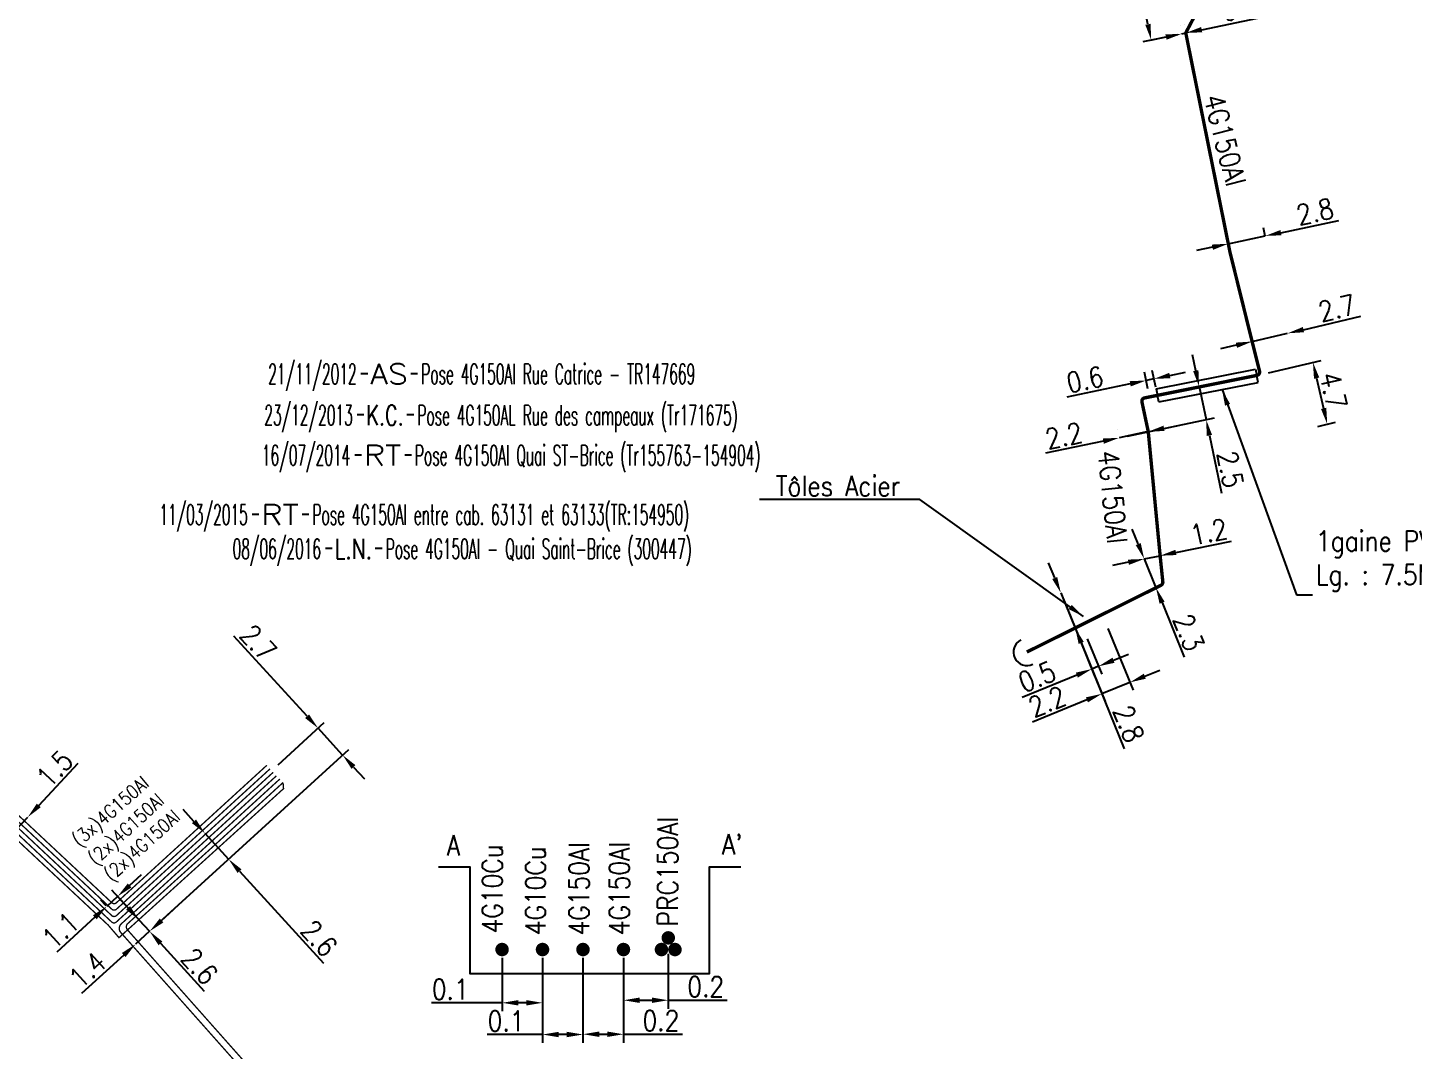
# Model space of a CAD drawing. Header units: millimetres. Extents: x 80000 to 81010, y 144000 to 145002.
# Drawn here: x 80762.9 to 80865.7, y 144698.5 to 144774.3 of the extents above; entities that cross this region are included whole.
import ezdxf
from ezdxf.enums import TextEntityAlignment as Align

# ---------------------------------------------------------------- set-up
doc = ezdxf.new("R2010")
doc.units = ezdxf.units.MM
doc.header["$PDMODE"] = 34
doc.linetypes.add('B_ST_AL', pattern=[2000, 1000, 1000])
doc.layers.get('0').update_dxf_attribs({"linetype": 'CONTINUOUS'})
doc.layers.get('Defpoints').update_dxf_attribs({"linetype": 'CONTINUOUS'})
for name, color, linetype in [('B_100', 3, 'CONTINUOUS'), ('B_110', 1, 'CONTINUOUS'), ('B_300', 7, 'CONTINUOUS'), ('B_400', 7, 'CONTINUOUS'), ('B_420', 7, 'CONTINUOUS'), ('B_910', 7, 'CONTINUOUS'), ('E_100', 3, 'CONTINUOUS'), ('M_130', 3, 'M_ST_15')]:
    doc.layers.add(name, color=color, linetype=linetype)
doc.styles.add('M_ROMANS', font='ROMANS.shx', dxfattribs={"width": 0.75})
doc.styles.get("Standard").update_dxf_attribs({"font": 'romans.shx', "width": 0.85})
doc.linetypes.add('M_ST_15', pattern='A,5,-0.3,["XX",Standard,S=1,R=0,X=0,Y=-0.5],-2.5', length=7.8)
doc.dimstyles.get("Standard").update_dxf_attribs({"dimtxt": 1.5, "dimasz": 1.2, "dimexe": 0.625, "dimexo": 0.625, "dimgap": 0.25, "dimtad": 1, "dimdec": 1, "dimzin": 0, "dimdsep": 46, "dimtxsty": 'Standard', "dimcen": -0.5, "dimadec": 0, "dimazin": 0, "dimtfac": 1, "dimtdec": 1, "dimtmove": 0, "dimatfit": 3, "dimfxl": 0, "dimtolj": 1, "dimtzin": 0, "dimarcsym": 0})

# ---------------------------------------------------------------- blocks, each defined once
blk = doc.blocks.new('*D146')
at = {"layer": 'B_110', "color": 0, "linetype": 'Continuous', "lineweight": -2, "transparency": 16777216}
for p, q in [((80848.95, 144783.13), (80843.8, 144782.06)), ((80846, 144774.55), (80844.66, 144781.01)), ((80848.19, 144773.78), (80845.63, 144773.25))]:
    blk.add_line(p, q, dxfattribs=at)
at = {"layer": 'B_110', "color": 0, "linetype": 'Continuous', "transparency": 16777216}
for points in [[(80844.85, 144781.06), (80844.46, 144780.97), (80844.41, 144782.19)], [(80846.19, 144774.59), (80845.8, 144774.51), (80846.24, 144773.38)]]:
    blk.add_solid(points, dxfattribs=at)
at = {"layer": 'Defpoints', "color": 0, "linetype": 'Continuous', "transparency": 16777216}
for p in [(80849.56, 144783.26), (80844.41, 144782.19), (80848.8, 144773.91)]:
    blk.add_point(p, dxfattribs=at)
at = {"layer": 'B_110', "color": 0, "linetype": 'Continuous', "transparency": 16777216, "insert": (80846.31, 144777.99), "char_height": 1.5, "attachment_point": 5, "rotation": 281.721}
blk.add_mtext('\\A1;9.0', dxfattribs=at)
blk = doc.blocks.new('*D147')
at = {"layer": 'B_110', "color": 0, "linetype": 'Continuous', "lineweight": -2, "transparency": 16777216}
for p, q in [((80849.98, 144774.15), (80854.58, 144775.11)), ((80848.38, 144774.46), (80848.38, 144774.46)), ((80848.51, 144773.85), (80848.8, 144773.91)), ((80848.68, 144774.52), (80848.68, 144774.52)), ((80847.33, 144773.6), (80846.16, 144773.36))]:
    blk.add_line(p, q, dxfattribs=at)
at = {"layer": 'B_110', "color": 0, "linetype": 'Continuous', "transparency": 16777216}
for points in [[(80847.29, 144773.8), (80847.38, 144773.41), (80848.51, 144773.85)], [(80849.94, 144774.35), (80850.02, 144773.96), (80848.8, 144773.91)]]:
    blk.add_solid(points, dxfattribs=at)
at = {"layer": 'Defpoints', "color": 0, "linetype": 'Continuous', "transparency": 16777216}
for p in [(80848.51, 144773.85), (80848.8, 144773.91), (80848.8, 144773.91)]:
    blk.add_point(p, dxfattribs=at)
at = {"layer": 'B_110', "color": 0, "linetype": 'Continuous', "transparency": 16777216, "insert": (80852.82, 144775.76), "char_height": 1.5, "attachment_point": 5, "rotation": 11.721}
blk.add_mtext('\\A1;0.3', dxfattribs=at)
blk = doc.blocks.new('*D148')
at = {"layer": 'B_110', "color": 0, "linetype": 'Continuous', "lineweight": -2, "transparency": 16777216}
for p, q in [((80854.69, 144758.84), (80854.56, 144759.47)), ((80855.86, 144759.1), (80860.14, 144760.01)), ((80851.95, 144758.26), (80851.82, 144758.89)), ((80851.95, 144758.28), (80854.69, 144758.86)), ((80850.78, 144758.03), (80849.6, 144757.78))]:
    blk.add_line(p, q, dxfattribs=at)
at = {"layer": 'B_110', "color": 0, "linetype": 'Continuous', "transparency": 16777216}
for points in [[(80855.82, 144759.3), (80855.9, 144758.91), (80854.69, 144758.86)], [(80850.73, 144758.22), (80850.82, 144757.83), (80851.95, 144758.28)]]:
    blk.add_solid(points, dxfattribs=at)
at = {"layer": 'Defpoints', "color": 0, "linetype": 'Continuous', "transparency": 16777216}
for p in [(80854.69, 144758.86), (80852.08, 144757.65), (80854.82, 144758.23)]:
    blk.add_point(p, dxfattribs=at)
at = {"layer": 'B_110', "color": 0, "linetype": 'Continuous', "transparency": 16777216, "insert": (80858.38, 144760.66), "char_height": 1.5, "attachment_point": 5, "rotation": 11.9413}
blk.add_mtext('\\A1;2.8', dxfattribs=at)
blk = doc.blocks.new('*D149')
at = {"layer": 'B_110', "color": 0, "linetype": 'Continuous', "lineweight": -2, "transparency": 16777216}
for p, q in [((80857.52, 144751.91), (80861.78, 144752.9)), ((80853.72, 144751.03), (80856.35, 144751.64)), ((80852.55, 144750.76), (80851.38, 144750.49))]:
    blk.add_line(p, q, dxfattribs=at)
at = {"layer": 'B_110', "color": 0, "linetype": 'Continuous', "transparency": 16777216}
for points in [[(80857.48, 144752.11), (80857.57, 144751.72), (80856.35, 144751.64)], [(80852.51, 144750.95), (80852.6, 144750.56), (80853.72, 144751.03)]]:
    blk.add_solid(points, dxfattribs=at)
at = {"layer": 'Defpoints', "color": 0, "linetype": 'Continuous', "transparency": 16777216}
for p in [(80856.35, 144751.64), (80856.35, 144751.64), (80853.72, 144751.03)]:
    blk.add_point(p, dxfattribs=at)
at = {"layer": 'B_110', "color": 0, "linetype": 'Continuous', "transparency": 16777216, "insert": (80860.01, 144753.51), "char_height": 1.5, "attachment_point": 5, "rotation": 13.0738}
blk.add_mtext('\\A1;2.7', dxfattribs=at)
blk = doc.blocks.new('*D150')
at = {"layer": 'B_110', "color": 0, "linetype": 'Continuous', "lineweight": -2, "transparency": 16777216}
for p, q in [((80854.94, 144748.72), (80858.84, 144749.62)), ((80858.5, 144748.31), (80859.02, 144746.07)), ((80858.6, 144744.74), (80859.9, 144745.04))]:
    blk.add_line(p, q, dxfattribs=at)
at = {"layer": 'B_110', "color": 0, "linetype": 'Continuous', "transparency": 16777216}
for points in [[(80858.7, 144748.36), (80858.31, 144748.27), (80858.23, 144749.48)], [(80859.22, 144746.12), (80858.83, 144746.03), (80859.29, 144744.9)]]:
    blk.add_solid(points, dxfattribs=at)
at = {"layer": 'Defpoints', "color": 0, "linetype": 'Continuous', "transparency": 16777216}
for p in [(80854.33, 144748.58), (80857.99, 144744.6), (80859.29, 144744.9)]:
    blk.add_point(p, dxfattribs=at)
at = {"layer": 'B_110', "color": 0, "linetype": 'Continuous', "transparency": 16777216, "insert": (80859.74, 144747.39), "char_height": 1.5, "attachment_point": 5, "rotation": 283.0738}
blk.add_mtext('\\A1;4.7', dxfattribs=at)
blk = doc.blocks.new('*D151')
at = {"layer": 'B_110', "color": 0, "linetype": 'Continuous', "lineweight": -2, "transparency": 16777216}
for p, q in [((80843.74, 144744.5), (80843.74, 144744.5)), ((80846.02, 144744.35), (80843.86, 144743.89)), ((80845.89, 144744.96), (80845.89, 144744.96)), ((80847.19, 144744.59), (80848.37, 144744.84)), ((80842.69, 144743.65), (80838.41, 144742.75))]:
    blk.add_line(p, q, dxfattribs=at)
at = {"layer": 'B_110', "color": 0, "linetype": 'Continuous', "transparency": 16777216}
for points in [[(80847.15, 144744.79), (80847.23, 144744.4), (80846.02, 144744.35)], [(80842.65, 144743.84), (80842.73, 144743.45), (80843.86, 144743.89)]]:
    blk.add_solid(points, dxfattribs=at)
at = {"layer": 'Defpoints', "color": 0, "linetype": 'Continuous', "transparency": 16777216}
for p in [(80846.02, 144744.35), (80843.86, 144743.89), (80843.86, 144743.89)]:
    blk.add_point(p, dxfattribs=at)
at = {"layer": 'B_110', "color": 0, "linetype": 'Continuous', "transparency": 16777216, "insert": (80839.76, 144744.05), "char_height": 1.5, "attachment_point": 5, "rotation": 11.8679}
blk.add_mtext('\\A1;2.2', dxfattribs=at)
blk = doc.blocks.new('*D152')
at = {"layer": 'B_110', "color": 0, "linetype": 'Continuous', "lineweight": -2, "transparency": 16777216}
for p, q in [((80849.54, 144748.87), (80849.3, 144750.04)), ((80847.31, 144747.17), (80850.4, 144747.82)), ((80849.79, 144747.69), (80850.31, 144745.25)), ((80844.48, 144744.02), (80850.92, 144745.37)), ((80850.55, 144744.07), (80851.45, 144739.79))]:
    blk.add_line(p, q, dxfattribs=at)
at = {"layer": 'B_110', "color": 0, "linetype": 'Continuous', "transparency": 16777216}
for points in [[(80849.74, 144748.91), (80849.35, 144748.83), (80849.79, 144747.69)], [(80850.75, 144744.11), (80850.36, 144744.03), (80850.31, 144745.25)]]:
    blk.add_solid(points, dxfattribs=at)
at = {"layer": 'Defpoints', "color": 0, "linetype": 'Continuous', "transparency": 16777216}
for p in [(80846.7, 144747.04), (80850.31, 144745.25), (80843.86, 144743.89)]:
    blk.add_point(p, dxfattribs=at)
at = {"layer": 'B_110', "color": 0, "linetype": 'Continuous', "transparency": 16777216, "insert": (80852.1, 144741.55), "char_height": 1.5, "attachment_point": 5, "rotation": 281.8679}
blk.add_mtext('\\A1;2.5', dxfattribs=at)
blk = doc.blocks.new('*D153')
at = {"layer": 'B_400', "color": 0, "linetype": 'Continuous', "lineweight": -2, "transparency": 16777216}
for p, q in [((80845.98, 144747.53), (80845.73, 144748.75)), ((80846.44, 144748.26), (80845.86, 144748.14)), ((80846.57, 144747.65), (80846.31, 144748.88)), ((80847.62, 144748.51), (80848.79, 144748.76)), ((80844.68, 144747.89), (80839.99, 144746.91))]:
    blk.add_line(p, q, dxfattribs=at)
at = {"layer": 'B_400', "color": 0, "linetype": 'Continuous', "transparency": 16777216}
for points in [[(80844.64, 144748.09), (80844.72, 144747.7), (80845.86, 144748.14)], [(80847.58, 144748.71), (80847.66, 144748.31), (80846.44, 144748.26)]]:
    blk.add_solid(points, dxfattribs=at)
at = {"layer": 'Defpoints', "color": 0, "linetype": 'Continuous', "transparency": 16777216}
for p in [(80845.86, 144748.14), (80846.11, 144746.92), (80846.7, 144747.04)]:
    blk.add_point(p, dxfattribs=at)
at = {"layer": 'B_400', "color": 0, "linetype": 'Continuous', "transparency": 16777216, "insert": (80841.33, 144748.21), "char_height": 1.5, "attachment_point": 5, "rotation": 11.8679}
blk.add_mtext('\\A1;0.6', dxfattribs=at)
blk = doc.blocks.new('*D154')
at = {"layer": 'B_110', "color": 0, "linetype": 'Continuous', "lineweight": -2, "transparency": 16777216}
for p, q in [((80848.07, 144735.39), (80852.18, 144736.24)), ((80845.72, 144734.91), (80846.9, 144735.15)), ((80844.55, 144734.66), (80843.37, 144734.42))]:
    blk.add_line(p, q, dxfattribs=at)
at = {"layer": 'B_110', "color": 0, "linetype": 'Continuous', "transparency": 16777216}
for points in [[(80844.51, 144734.86), (80844.59, 144734.47), (80845.72, 144734.91)], [(80848.03, 144735.59), (80848.11, 144735.2), (80846.9, 144735.15)]]:
    blk.add_solid(points, dxfattribs=at)
at = {"layer": 'Defpoints', "color": 0, "linetype": 'Continuous', "transparency": 16777216}
for p in [(80845.72, 144734.91), (80845.72, 144734.91), (80846.9, 144735.15)]:
    blk.add_point(p, dxfattribs=at)
at = {"layer": 'B_110', "color": 0, "linetype": 'Continuous', "transparency": 16777216, "insert": (80850.51, 144736.92), "char_height": 1.5, "attachment_point": 5, "rotation": 11.694}
blk.add_mtext('\\A1;1.2', dxfattribs=at)
blk = doc.blocks.new('*D155')
at = {"layer": 'B_110', "color": 0, "linetype": 'Continuous', "lineweight": -2, "transparency": 16777216}
for p, q in [((80845.27, 144736.02), (80844.82, 144737.13)), ((80845.72, 144734.91), (80846.59, 144732.78)), ((80847.04, 144731.67), (80848.69, 144727.62))]:
    blk.add_line(p, q, dxfattribs=at)
at = {"layer": 'B_110', "color": 0, "linetype": 'Continuous', "transparency": 16777216}
for points in [[(80845.46, 144736.09), (80845.09, 144735.94), (80845.72, 144734.91)], [(80847.23, 144731.74), (80846.86, 144731.59), (80846.59, 144732.78)]]:
    blk.add_solid(points, dxfattribs=at)
at = {"layer": 'Defpoints', "color": 0, "linetype": 'Continuous', "transparency": 16777216}
for p in [(80845.72, 144734.91), (80845.72, 144734.91), (80846.59, 144732.78)]:
    blk.add_point(p, dxfattribs=at)
at = {"layer": 'B_110', "color": 0, "linetype": 'Continuous', "transparency": 16777216, "insert": (80849.02, 144729.46), "char_height": 1.5, "attachment_point": 5, "rotation": 292.1697}
blk.add_mtext('\\A1;2.3', dxfattribs=at)
blk = doc.blocks.new('*D156')
at = {"layer": 'B_110', "color": 0, "linetype": 'Continuous', "lineweight": -2, "transparency": 16777216}
for p, q in [((80839.09, 144733.5), (80838.63, 144734.61)), ((80839.54, 144732.39), (80840.6, 144729.79)), ((80841.05, 144728.68), (80844.24, 144720.84))]:
    blk.add_line(p, q, dxfattribs=at)
at = {"layer": 'B_110', "color": 0, "linetype": 'Continuous', "transparency": 16777216}
for points in [[(80839.27, 144733.57), (80838.9, 144733.42), (80839.54, 144732.39)], [(80841.24, 144728.76), (80840.86, 144728.61), (80840.6, 144729.79)]]:
    blk.add_solid(points, dxfattribs=at)
at = {"layer": 'Defpoints', "color": 0, "linetype": 'Continuous', "transparency": 16777216}
for p in [(80839.54, 144732.39), (80839.54, 144732.39), (80840.6, 144729.79)]:
    blk.add_point(p, dxfattribs=at)
at = {"layer": 'B_110', "color": 0, "linetype": 'Continuous', "transparency": 16777216, "insert": (80844.57, 144722.69), "char_height": 1.5, "attachment_point": 5, "rotation": 292.1697}
blk.add_mtext('\\A1;2.8', dxfattribs=at)
blk = doc.blocks.new('*D157')
at = {"layer": 'B_420', "color": 0, "linetype": 'Continuous', "lineweight": -2, "transparency": 16777216}
for p, q in [((80839.78, 144731.81), (80842.07, 144726.17)), ((80841.5, 144728.99), (80842.57, 144726.37)), ((80843.44, 144727.4), (80844.56, 144727.85)), ((80842.33, 144726.95), (80841.84, 144726.75)), ((80840.73, 144726.29), (80836.68, 144724.64))]:
    blk.add_line(p, q, dxfattribs=at).dxf.unprotected_set("ltscale", 0)
at = {"layer": 'B_420', "color": 0, "linetype": 'Continuous', "transparency": 16777216}
for points in [[(80840.65, 144726.48), (80840.8, 144726.11), (80841.84, 144726.75)], [(80843.37, 144727.59), (80843.52, 144727.21), (80842.33, 144726.95)]]:
    blk.add_solid(points, dxfattribs=at).dxf.unprotected_set("ltscale", 0)
at = {"layer": 'Defpoints', "color": 0, "linetype": 'Continuous', "transparency": 16777216}
for p in [(80839.54, 144732.39), (80841.27, 144729.57), (80841.84, 144726.75)]:
    blk.add_point(p, dxfattribs=at).dxf.unprotected_set("ltscale", 0)
at = {"layer": 'B_420', "color": 0, "linetype": 'Continuous', "transparency": 16777216, "insert": (80837.77, 144726.17), "char_height": 1.5, "attachment_point": 5, "rotation": 22.1697}
blk.add_mtext('\\A1;0.5', dxfattribs=at).dxf.unprotected_set("ltscale", 0)
blk = doc.blocks.new('*D158')
at = {"layer": 'B_420', "color": 0, "linetype": 'Continuous', "lineweight": -2, "transparency": 16777216}
for p, q in [((80839.78, 144731.81), (80842.82, 144724.34)), ((80843.03, 144729.75), (80844.89, 144725.18)), ((80845.77, 144726.21), (80846.88, 144726.66)), ((80844.66, 144725.76), (80842.58, 144724.91)), ((80841.47, 144724.46), (80837.43, 144722.81))]:
    blk.add_line(p, q, dxfattribs=at).dxf.unprotected_set("ltscale", 0)
at = {"layer": 'B_420', "color": 0, "linetype": 'Continuous', "transparency": 16777216}
for points in [[(80845.69, 144726.4), (80845.84, 144726.03), (80844.66, 144725.76)], [(80841.4, 144724.65), (80841.55, 144724.28), (80842.58, 144724.91)]]:
    blk.add_solid(points, dxfattribs=at).dxf.unprotected_set("ltscale", 0)
at = {"layer": 'Defpoints', "color": 0, "linetype": 'Continuous', "transparency": 16777216}
for p in [(80839.54, 144732.39), (80842.79, 144730.33), (80842.58, 144724.91)]:
    blk.add_point(p, dxfattribs=at).dxf.unprotected_set("ltscale", 0)
at = {"layer": 'B_420', "color": 0, "linetype": 'Continuous', "transparency": 16777216, "insert": (80838.52, 144724.34), "char_height": 1.5, "attachment_point": 5, "rotation": 22.1697}
blk.add_mtext('\\A1;2.2', dxfattribs=at).dxf.unprotected_set("ltscale", 0)
blk = doc.blocks.new('B_300_05')
at = {"color": 0, "linetype": 'Continuous'}
blk.add_arc((0, 0), 1, 270, 90, dxfattribs=at)
at = {"color": 0, "linetype": 'Continuous', "style": 'M_ROMANS', "width": 0.75, "flags": 3}
for tag, p in [('DEF_LEG', (0, -5)), ('DEF_COUP', (0, -7.5)), ('DEF_TYPE', (0, -10))]:
    blk.add_attdef(tag, text='', height=1.2, dxfattribs=at).set_placement(p, align=Align.MIDDLE)
blk = doc.blocks.new('GIS_MODF')
at = {"color": 0, "linetype": 'Continuous', "flags": 128}
for points in [[(-2.18, -0.01), (-1.68, -0.01)], [(1.52, -0.01), (2.02, -0.01)]]:
    blk.add_lwpolyline(points, dxfattribs=at)
at = {"color": 0, "linetype": 'Continuous', "width": 0.5}
blk.add_attdef('DATE', text='', height=1.5, dxfattribs=at).set_placement((-2.5, -0.8), align=Align.RIGHT)
at = {"color": 0, "linetype": 'Continuous', "width": 1.771291}
blk.add_attdef('USER', text='', height=1.5, dxfattribs=at).set_placement((-1.51, -0.8), (1.28, -0.8), align=Align.FIT)
at = {"color": 0, "linetype": 'Continuous', "width": 0.5}
blk.add_attdef('DESC', (2.29, -0.8), '', height=1.5, dxfattribs=at)
blk = doc.blocks.new('*D1647')
at = {"layer": 'B_110', "color": 0, "linetype": 'Continuous', "lineweight": -2, "transparency": 16777216}
for p, q in [((80775.27, 144715.45), (80774.46, 144716.34)), ((80776.08, 144714.57), (80777.84, 144712.65)), ((80778.64, 144711.76), (80784.88, 144704.94))]:
    blk.add_line(p, q, dxfattribs=at)
at = {"layer": 'B_110', "color": 0, "linetype": 'Continuous', "transparency": 16777216}
for points in [[(80775.42, 144715.59), (80775.12, 144715.32), (80776.08, 144714.57)], [(80778.79, 144711.9), (80778.5, 144711.63), (80777.84, 144712.65)]]:
    blk.add_solid(points, dxfattribs=at)
at = {"layer": 'Defpoints', "color": 0, "linetype": 'Continuous', "transparency": 16777216}
for p in [(80776.08, 144714.57), (80777.84, 144712.65), (80777.84, 144712.65)]:
    blk.add_point(p, dxfattribs=at)
at = {"layer": 'B_110', "color": 0, "linetype": 'Continuous', "transparency": 16777216, "insert": (80784.55, 144706.78), "char_height": 1.5, "attachment_point": 5, "rotation": 312.4126}
blk.add_mtext('\\A1;2.6', dxfattribs=at)
blk = doc.blocks.new('*D1648')
at = {"layer": 'B_110', "color": 0, "linetype": 'Continuous', "lineweight": -2, "transparency": 16777216}
for p, q in [((80772.86, 144708.1), (80773.75, 144708.91)), ((80771.98, 144707.3), (80770.94, 144706.35)), ((80770.06, 144705.54), (80766.92, 144702.68))]:
    blk.add_line(p, q, dxfattribs=at)
at = {"layer": 'B_110', "color": 0, "linetype": 'Continuous', "transparency": 16777216}
for points in [[(80772.73, 144708.25), (80773, 144707.96), (80771.98, 144707.3)], [(80769.92, 144705.69), (80770.19, 144705.39), (80770.94, 144706.35)]]:
    blk.add_solid(points, dxfattribs=at)
at = {"layer": 'Defpoints', "color": 0, "linetype": 'Continuous', "transparency": 16777216}
for p in [(80771.98, 144707.3), (80771.98, 144707.3), (80770.94, 144706.35)]:
    blk.add_point(p, dxfattribs=at)
at = {"layer": 'B_110', "color": 0, "linetype": 'Continuous', "transparency": 16777216, "insert": (80767.37, 144704.44), "char_height": 1.5, "attachment_point": 5, "rotation": 42.4126}
blk.add_mtext('\\A1;1.4', dxfattribs=at)
blk = doc.blocks.new('*D1658')
at = {"layer": 'B_110', "color": 0, "linetype": 'Continuous', "lineweight": -2, "transparency": 16777216}
for p, q in [((80798.11, 144705.33), (80798.11, 144701.38)), ((80801.11, 144705.33), (80801.11, 144701.38)), ((80798.11, 144702), (80792.87, 144702)), ((80799.91, 144702), (80799.31, 144702))]:
    blk.add_line(p, q, dxfattribs=at)
at = {"layer": 'B_110', "color": 0, "linetype": 'Continuous', "transparency": 16777216}
for points in [[(80799.31, 144702.2), (80799.31, 144701.8), (80798.11, 144702)], [(80799.91, 144702.2), (80799.91, 144701.8), (80801.11, 144702)]]:
    blk.add_solid(points, dxfattribs=at)
at = {"layer": 'Defpoints', "color": 0, "linetype": 'Continuous', "transparency": 16777216}
for p in [(80798.11, 144705.95), (80801.11, 144705.95), (80798.11, 144702)]:
    blk.add_point(p, dxfattribs=at)
at = {"layer": 'B_110', "color": 0, "linetype": 'Continuous', "transparency": 16777216, "insert": (80794.27, 144703), "char_height": 1.5, "attachment_point": 5}
blk.add_mtext('\\A1;0.1', dxfattribs=at)
blk = doc.blocks.new('*D1659')
at = {"layer": 'B_110', "color": 0, "linetype": 'Continuous', "lineweight": -2, "transparency": 16777216}
for p, q in [((80801.11, 144705.33), (80801.11, 144699.03)), ((80804.11, 144705.33), (80804.11, 144699.03)), ((80801.11, 144699.65), (80797.01, 144699.65)), ((80802.91, 144699.65), (80802.31, 144699.65))]:
    blk.add_line(p, q, dxfattribs=at)
at = {"layer": 'B_110', "color": 0, "linetype": 'Continuous', "transparency": 16777216}
for points in [[(80802.31, 144699.85), (80802.31, 144699.45), (80801.11, 144699.65)], [(80802.91, 144699.85), (80802.91, 144699.45), (80804.11, 144699.65)]]:
    blk.add_solid(points, dxfattribs=at)
at = {"layer": 'Defpoints', "color": 0, "linetype": 'Continuous', "transparency": 16777216}
for p in [(80801.11, 144705.95), (80804.11, 144705.95), (80801.11, 144699.65)]:
    blk.add_point(p, dxfattribs=at)
at = {"layer": 'B_110', "color": 0, "linetype": 'Continuous', "transparency": 16777216, "insert": (80798.41, 144700.65), "char_height": 1.5, "attachment_point": 5}
blk.add_mtext('\\A1;0.1', dxfattribs=at)
blk = doc.blocks.new('*D1660')
at = {"layer": 'B_110', "color": 0, "linetype": 'Continuous', "lineweight": -2, "transparency": 16777216}
for p, q in [((80804.11, 144705.33), (80804.11, 144699.04)), ((80807.11, 144705.33), (80807.11, 144699.04)), ((80805.31, 144699.67), (80805.91, 144699.67)), ((80807.11, 144699.67), (80811.48, 144699.67))]:
    blk.add_line(p, q, dxfattribs=at)
at = {"layer": 'B_110', "color": 0, "linetype": 'Continuous', "transparency": 16777216}
for points in [[(80805.31, 144699.87), (80805.31, 144699.47), (80804.11, 144699.67)], [(80805.91, 144699.87), (80805.91, 144699.47), (80807.11, 144699.67)]]:
    blk.add_solid(points, dxfattribs=at)
at = {"layer": 'Defpoints', "color": 0, "linetype": 'Continuous', "transparency": 16777216}
for p in [(80804.11, 144705.95), (80807.11, 144705.95), (80804.11, 144699.67)]:
    blk.add_point(p, dxfattribs=at)
at = {"layer": 'B_110', "color": 0, "linetype": 'Continuous', "transparency": 16777216, "insert": (80809.89, 144700.67), "char_height": 1.5, "attachment_point": 5}
blk.add_mtext('\\A1;0.2', dxfattribs=at)
blk = doc.blocks.new('*D1661')
at = {"layer": 'B_110', "color": 0, "linetype": 'Continuous', "lineweight": -2, "transparency": 16777216}
for p, q in [((80807.11, 144705.33), (80807.11, 144701.56)), ((80810.43, 144705.63), (80810.43, 144701.56)), ((80808.31, 144702.19), (80809.23, 144702.19)), ((80810.43, 144702.19), (80814.8, 144702.19))]:
    blk.add_line(p, q, dxfattribs=at)
at = {"layer": 'B_110', "color": 0, "linetype": 'Continuous', "transparency": 16777216}
for points in [[(80808.31, 144702.39), (80808.31, 144701.99), (80807.11, 144702.19)], [(80809.23, 144702.39), (80809.23, 144701.99), (80810.43, 144702.19)]]:
    blk.add_solid(points, dxfattribs=at)
at = {"layer": 'Defpoints', "color": 0, "linetype": 'Continuous', "transparency": 16777216}
for p in [(80810.43, 144706.25), (80807.11, 144705.95), (80807.11, 144702.19)]:
    blk.add_point(p, dxfattribs=at)
at = {"layer": 'B_110', "color": 0, "linetype": 'Continuous', "transparency": 16777216, "insert": (80813.21, 144703.19), "char_height": 1.5, "attachment_point": 5}
blk.add_mtext('\\A1;0.2', dxfattribs=at)
blk = doc.blocks.new('*D1664')
at = {"layer": 'B_110', "color": 0, "linetype": 'Continuous', "lineweight": -2, "transparency": 16777216}
for p, q in [((80783.66, 144723.25), (80778.23, 144729.19)), ((80781.5, 144719.65), (80784.93, 144722.78)), ((80786.29, 144720.37), (80784.47, 144722.36)), ((80772.44, 144707.72), (80786.75, 144720.79)), ((80787.1, 144719.48), (80787.91, 144718.6))]:
    blk.add_line(p, q, dxfattribs=at)
at = {"layer": 'B_110', "color": 0, "linetype": 'Continuous', "transparency": 16777216}
for points in [[(80783.8, 144723.38), (80783.51, 144723.11), (80784.47, 144722.36)], [(80787.24, 144719.62), (80786.95, 144719.35), (80786.29, 144720.37)]]:
    blk.add_solid(points, dxfattribs=at)
at = {"layer": 'Defpoints', "color": 0, "linetype": 'Continuous', "transparency": 16777216}
for p in [(80786.29, 144720.37), (80781.04, 144719.23), (80771.98, 144707.3)]:
    blk.add_point(p, dxfattribs=at)
at = {"layer": 'B_110', "color": 0, "linetype": 'Continuous', "transparency": 16777216, "insert": (80780.04, 144728.69), "char_height": 1.5, "attachment_point": 5, "rotation": 312.4126}
blk.add_mtext('\\A1;2.7', dxfattribs=at)
blk = doc.blocks.new('*D1665')
at = {"layer": 'B_110', "color": 0, "linetype": 'Continuous', "lineweight": -2, "transparency": 16777216}
for p, q in [((80770.49, 144710.7), (80771.38, 144711.51)), ((80771.56, 144707.76), (80769.19, 144710.35)), ((80768.77, 144709.18), (80768.37, 144709.61)), ((80769.61, 144709.89), (80768.8, 144709.15)), ((80767.91, 144708.34), (80765.09, 144705.76))]:
    blk.add_line(p, q, dxfattribs=at)
at = {"layer": 'B_110', "color": 0, "linetype": 'Continuous', "transparency": 16777216}
for points in [[(80770.36, 144710.85), (80770.63, 144710.55), (80769.61, 144709.89)], [(80767.78, 144708.49), (80768.05, 144708.19), (80768.8, 144709.15)]]:
    blk.add_solid(points, dxfattribs=at)
at = {"layer": 'Defpoints', "color": 0, "linetype": 'Continuous', "transparency": 16777216}
for p in [(80769.61, 144709.89), (80769.19, 144708.72), (80771.98, 144707.3)]:
    blk.add_point(p, dxfattribs=at)
at = {"layer": 'B_110', "color": 0, "linetype": 'Continuous', "transparency": 16777216, "insert": (80765.38, 144707.38), "char_height": 1.5, "attachment_point": 5, "rotation": 42.4126}
blk.add_mtext('\\A1;1.1', dxfattribs=at)
blk = doc.blocks.new('*D1821')
at = {"layer": 'B_110', "color": 0, "linetype": 'Continuous', "lineweight": -2, "transparency": 16777216}
for p, q in [((80763.76, 144716.64), (80766.69, 144719.76)), ((80761.73, 144714.47), (80762.94, 144715.76)), ((80760.91, 144713.59), (80760.09, 144712.72))]:
    blk.add_line(p, q, dxfattribs=at)
at = {"layer": 'B_110', "color": 0, "linetype": 'Continuous', "transparency": 16777216}
for points in [[(80763.62, 144716.77), (80763.91, 144716.5), (80762.94, 144715.76)], [(80760.77, 144713.73), (80761.06, 144713.46), (80761.73, 144714.47)]]:
    blk.add_solid(points, dxfattribs=at)
at = {"layer": 'Defpoints', "color": 0, "linetype": 'Continuous', "transparency": 16777216}
for p in [(80762.94, 144715.76), (80762.94, 144715.76), (80761.73, 144714.47)]:
    blk.add_point(p, dxfattribs=at)
at = {"layer": 'B_110', "color": 0, "linetype": 'Continuous', "transparency": 16777216, "insert": (80764.94, 144719.35), "char_height": 1.5, "attachment_point": 5, "rotation": 46.8652}
blk.add_mtext('\\A1;1.5', dxfattribs=at)
blk = doc.blocks.new('*D1822')
at = {"layer": 'B_110', "color": 0, "linetype": 'Continuous', "lineweight": -2, "transparency": 16777216}
for p, q in [((80770.38, 144709.04), (80769.57, 144709.93)), ((80771.19, 144708.15), (80771.98, 144707.3)), ((80772.79, 144706.41), (80776.02, 144702.87))]:
    blk.add_line(p, q, dxfattribs=at)
at = {"layer": 'B_110', "color": 0, "linetype": 'Continuous', "transparency": 16777216}
for points in [[(80770.53, 144709.17), (80770.24, 144708.9), (80771.19, 144708.15)], [(80772.93, 144706.54), (80772.64, 144706.27), (80771.98, 144707.3)]]:
    blk.add_solid(points, dxfattribs=at)
at = {"layer": 'Defpoints', "color": 0, "linetype": 'Continuous', "transparency": 16777216}
for p in [(80771.19, 144708.15), (80771.98, 144707.3), (80771.98, 144707.3)]:
    blk.add_point(p, dxfattribs=at)
at = {"layer": 'B_110', "color": 0, "linetype": 'Continuous', "transparency": 16777216, "insert": (80775.69, 144704.71), "char_height": 1.5, "attachment_point": 5, "rotation": 312.4126}
blk.add_mtext('\\A1;2.6', dxfattribs=at)

msp = doc.modelspace()

# ---------------------------------------------------------------- linework, layer by layer
at = {"layer": 'B_100', "linetype": 'B_ST_AL', "const_width": 0.1, "flags": 128}
for points in [[(80748.81, 144726.83), (80748.81, 144726.83), (80748.81, 144726.83), (80752.74, 144723.37), (80769.17, 144707.99, 0.391476), (80769.51, 144707.99), (80781.38, 144718.83)], [(80789.14, 144684.44), (80783.69, 144691.61), (80770.76, 144706.18), (80769.82, 144707.24, -0.422643), (80769.93, 144707.9), (80776.61, 144714), (80781.63, 144718.59)]]:
    msp.add_lwpolyline(points, format="xyb", dxfattribs=at)
at = {"layer": 'B_100', "linetype": 'B_ST_AL', "const_width": 0.5, "flags": 128}
msp.add_lwpolyline([(80803.86, 144705.95, 1), (80804.36, 144705.95, 1)], format="xyb", close=True, dxfattribs=at)
at = {"layer": 'B_110', "linetype": 'B_ST_AL', "flags": 128}
for points in [[(80780.67, 144719.61, 0.1, 0.1, 0), (80769.52, 144709.42, 0.1, 0.1, -0.391476), (80769.18, 144709.42, 0.1, 0.1, 0), (80753.45, 144724.14, 0.1, 0.1, 0), (80748.61, 144728.41, 0.1, 0.1, 0), (80723.41, 144751.07, 0.1, 0.1, 0), (80718.73, 144754.74, 0.1, 0.1, 0), (80707.62, 144763.8, 0.1, 0.1, 0), (80707.62, 144763.8, 0.1, 0.1, -0.279529), (80707.73, 144770.03, 0.1, 0.1, 0), (80707.73, 144770.03, 0.1, 0.1, 0), (80722.78, 144779.09, 0.1, 0.1, 0), (80760.64, 144788.91, 0.1, 0.1, 0), (80767.75, 144788.93, 0.1, 0.1, 0), (80769.5, 144788.88, 0.1, 0.1, -0.414214), (80769.74, 144788.63, 0.1, 0.1, 0), (80769.71, 144787.47, 0, 0, 0)], [(80723.17, 144750.05, 0.1, 0.1, 0), (80722.74, 144749.62, 0.1, 0.1, 0), (80725.69, 144746.94, 0.1, 0.1, 0), (80741.81, 144732.4, 0.1, 0.1, 0), (80761.73, 144714.47, 0.1, 0.1, 0), (80768.92, 144707.75, 0.1, 0.1, 0), (80769.71, 144706.83, 0.1, 0.1, 0), (80781.91, 144717.88, 0.1, 0.1, 0), (80781.87, 144718.33, 0, 0, 0)]]:
    msp.add_lwpolyline(points, format="xyseb", dxfattribs=at)
for points, const_width in [([(80849.79, 144778.71), (80850.2, 144776.71, -0.173185), (80850.18, 144776.54), (80848.84, 144773.99, 0.171752), (80848.82, 144773.82), (80852.08, 144757.65), (80853.72, 144751.03), (80854.27, 144748.83, -0.427323), (80854.07, 144748.52), (80846.7, 144747.04), (80845.75, 144746.85, 0.416828), (80845.55, 144746.56), (80846.02, 144744.35), (80846.9, 144735.15), (80847.1, 144733.21, -0.312277), (80846.96, 144732.96), (80840.62, 144729.8), (80837.02, 144728.01)], 0.25), ([(80724.67, 144750.85), (80724.14, 144750.32, 0.430778), (80724.16, 144749.45), (80748.14, 144727.89), (80752.98, 144723.63), (80769.17, 144708.47, 0.391476), (80769.51, 144708.46), (80781.14, 144719.09)], 0.1), ([(80724.91, 144750.6), (80724.39, 144750.07, 0.430778), (80724.4, 144749.71), (80748.37, 144728.15), (80753.21, 144723.88), (80769.18, 144708.94, 0.391476), (80769.52, 144708.94), (80780.91, 144719.35)], 0.1), ([(80806.64, 144669.71), (80803.87, 144667.38, -0.414214), (80803.52, 144667.41), (80801.48, 144669.83), (80791.06, 144682.73), (80784.08, 144691.92), (80771.13, 144706.52), (80770.31, 144707.44, -0.303513), (80770.32, 144707.84), (80776.84, 144713.73), (80781.87, 144718.33)], 0.1)]:
    msp.add_lwpolyline(points, format="xyb", dxfattribs=dict(at, const_width=const_width))
at = {"layer": 'B_110', "const_width": 0.5, "flags": 128}
msp.add_lwpolyline([(80806.86, 144705.95, 1), (80807.36, 144705.95, 1)], format="xyb", close=True, dxfattribs=at)
at = {"layer": 'B_400', "color": 7, "linetype": 'CONTINUOUS'}
for p, q in [((80846.6, 144747.53), (80853.98, 144748.97)), ((80853.98, 144748.97), (80854.07, 144748.48)), ((80854.17, 144747.99), (80854.07, 144748.48)), ((80846.6, 144747.53), (80846.7, 144747.04)), ((80846.8, 144746.55), (80854.17, 144747.99)), ((80846.8, 144746.55), (80846.7, 144747.04))]:
    msp.add_line(p, q, dxfattribs=at)
at = {"layer": 'B_400', "flags": 128}
msp.add_lwpolyline([(80815.82, 144712.06), (80813.46, 144712.06), (80813.46, 144704.16), (80795.75, 144704.16), (80795.75, 144712.06), (80793.39, 144712.06)], dxfattribs=at)
at = {"layer": 'E_100', "const_width": 0.5, "flags": 128}
for points in [[(80797.86, 144705.95, 1), (80798.36, 144705.95, 1)], [(80800.86, 144705.95, 1), (80801.36, 144705.95, 1)]]:
    msp.add_lwpolyline(points, format="xyb", close=True, dxfattribs=at)
at = {"layer": 'M_130', "const_width": 0.5, "flags": 128}
for points in [[(80810.22, 144706.94, 1), (80810.65, 144706.69, 1)], [(80809.68, 144705.95, 1), (80810.18, 144705.95, 1)], [(80810.68, 144705.95, 1), (80811.18, 144705.95, 1)]]:
    msp.add_lwpolyline(points, format="xyb", close=True, dxfattribs=at)

# ---------------------------------------------------------------- block references
at = {"layer": 'B_100', "linetype": 'Continuous'}
ref = msp.add_blockref('GIS_MODF', (80789.83, 144748.68), dxfattribs=at)
ref.add_attrib('DATE', '21/11/2012', dxfattribs={"layer": '0', "color": 0, "linetype": 'Continuous', "height": 1.5, "width": 0.5}).set_placement((80787.33, 144747.88), align=Align.RIGHT)
ref.add_attrib('USER', 'AS', dxfattribs={"layer": '0', "color": 0, "linetype": 'Continuous', "height": 1.5, "width": 1.113383}).set_placement((80788.32, 144747.88), (80791.11, 144747.88), align=Align.FIT)
ref.add_attrib('DESC', 'Pose 4G150Al Rue Catrice - TR147669', (80792.12, 144747.88), dxfattribs={"layer": '0', "color": 0, "linetype": 'Continuous', "height": 1.5, "width": 0.5})
ref = msp.add_blockref('GIS_MODF', (80789.54, 144745.62), dxfattribs=at)
ref.add_attrib('DATE', '23/12/2013', dxfattribs={"layer": '0', "color": 0, "linetype": 'B_ST_AL', "height": 1.5, "width": 0.5}).set_placement((80787.04, 144744.82), align=Align.RIGHT)
ref.add_attrib('USER', 'K.C.', dxfattribs={"layer": '0', "color": 0, "linetype": 'B_ST_AL', "height": 1.5, "width": 0.671869}).set_placement((80788.04, 144744.82), (80790.82, 144744.82), align=Align.FIT)
ref.add_attrib('DESC', 'Pose 4G150AL Rue des campeaux (Tr171675)', (80791.83, 144744.82), dxfattribs={"layer": '0', "color": 0, "linetype": 'B_ST_AL', "height": 1.5, "width": 0.5})
at = {"layer": 'B_110'}
ref = msp.add_blockref('GIS_MODF', (80789.37, 144742.64), dxfattribs=at)
ref.add_attrib('DATE', '16/07/2014', dxfattribs={"layer": '0', "color": 0, "linetype": 'Continuous', "height": 1.5, "width": 0.5}).set_placement((80786.86, 144741.85), align=Align.RIGHT)
ref.add_attrib('USER', 'RT', dxfattribs={"layer": '0', "color": 0, "linetype": 'Continuous', "height": 1.5, "width": 1.082456}).set_placement((80787.86, 144741.85), (80790.64, 144741.85), align=Align.FIT)
ref.add_attrib('DESC', 'Pose 4G150Al Quai ST-Brice (Tr155763-154904)', (80791.65, 144741.85), dxfattribs={"layer": '0', "color": 0, "linetype": 'Continuous', "height": 1.5, "width": 0.5})
ref = msp.add_blockref('GIS_MODF', (80781.76, 144738.25), dxfattribs=at)
ref.add_attrib('DATE', '11/03/2015', dxfattribs={"layer": '0', "color": 0, "linetype": 'Continuous', "height": 1.5, "width": 0.5}).set_placement((80779.26, 144737.45), align=Align.RIGHT)
ref.add_attrib('USER', 'RT', dxfattribs={"layer": '0', "color": 0, "linetype": 'Continuous', "height": 1.5, "width": 1.082456}).set_placement((80780.25, 144737.45), (80783.04, 144737.45), align=Align.FIT)
ref.add_attrib('DESC', 'Pose 4G150Al entre cab. 63131 et 63133(TR:154950)', (80784.05, 144737.45), dxfattribs={"layer": '0', "color": 0, "linetype": 'Continuous', "height": 1.5, "width": 0.5})
at = {"layer": 'B_300', "rotation": 206.468021360415}
msp.add_blockref('B_300_05', (80837.02, 144728.01), dxfattribs=at)
at = {"layer": 'B_910', "linetype": 'Continuous'}
ref = msp.add_blockref('GIS_MODF', (80787.19, 144735.71), dxfattribs=at)
ref.add_attrib('DATE', '08/06/2016', dxfattribs={"layer": '0', "color": 0, "linetype": 'B_ST_AL', "height": 1.5, "width": 0.5}).set_placement((80784.69, 144734.91), align=Align.RIGHT)
ref.add_attrib('USER', 'L.N.', dxfattribs={"layer": '0', "color": 0, "linetype": 'B_ST_AL', "height": 1.5, "width": 0.708517}).set_placement((80785.69, 144734.91), (80788.47, 144734.91), align=Align.FIT)
ref.add_attrib('DESC', 'Pose 4G150Al - Quai Saint-Brice (300447)', (80789.48, 144734.91), dxfattribs={"layer": '0', "color": 0, "linetype": 'B_ST_AL', "height": 1.5, "width": 0.5})

# ---------------------------------------------------------------- texts
at = {"layer": 'B_100', "linetype": 'Continuous', "width": 0.85}
for s, height, rotation, p in [('(2x)4G150Al', 1, 42.4126, (80767.98, 144712.15)), ('4G150Al', 1.5, 90, (80804.57, 144706.99))]:
    msp.add_text(s, height=height, rotation=rotation, dxfattribs=at).set_placement(p)
at = {"layer": 'B_110', "linetype": 'Continuous', "width": 0.85}
for rotation, p in [(284.3234, (80851.7, 144765.95)), (275.8462, (80843.39, 144739.48))]:
    msp.add_text('4G150Al', height=1.5, rotation=rotation, dxfattribs=at).set_placement(p, align=Align.MIDDLE)
for s, height, rotation, p in [('(3x)4G150Al', 1, 41.403, (80766.77, 144713.52)), ('(2x)4G150Al', 1, 42.1404, (80769.15, 144710.96)), ('4G150Al', 1.5, 90, (80807.55, 144707.01))]:
    msp.add_text(s, height=height, rotation=rotation, dxfattribs=at).set_placement(p)
at = {"layer": 'B_400', "linetype": 'Continuous', "width": 0.85}
for s, p in [('A', (80794.01, 144712.93)), ("A'", (80814.41, 144713))]:
    msp.add_text(s, height=1.5, dxfattribs=at).set_placement(p)
at = {"layer": 'B_400', "linetype": 'Continuous', "insert": (80858.45, 144732.49), "char_height": 1.5, "attachment_point": 7}
msp.add_mtext('1gaine PVC150\\PLg. : 7.5M', dxfattribs=at)
at = {"layer": 'B_420', "linetype": 'Continuous', "insert": (80827.63, 144739.58), "char_height": 1.5, "attachment_point": 9}
msp.add_mtext('\\A1;Tôles Acier', dxfattribs=at)
at = {"layer": 'E_100', "linetype": 'Continuous', "width": 0.85}
for p in [(80798.14, 144707.15), (80801.34, 144707.01)]:
    msp.add_text('4G10Cu', height=1.5, rotation=90, dxfattribs=at).set_placement(p)
at = {"layer": 'M_130', "linetype": 'Continuous', "width": 0.85}
msp.add_text('PRC150Al', height=1.5, rotation=90, dxfattribs=at).set_placement((80811.13, 144707.67))

# ---------------------------------------------------------------- dimensions: what is measured, and where the dimension line sits
at = {"layer": 'B_110', "linetype": 'Continuous'}
for base, p1, p2, angle, picture, middle in [((80844.41, 144782.19), (80848.8, 144773.91), (80849.56, 144783.26), 281.721, '*D146', (80845.33, 144777.78)), ((80848.8, 144773.91), (80848.51, 144773.85), (80848.8, 144773.91), 191.721, '*D147', (80853.02, 144774.78)), ((80854.69, 144758.86), (80852.08, 144757.65), (80854.82, 144758.23), 191.9413, '*D148', (80858.59, 144759.68)), ((80856.35, 144751.64), (80853.72, 144751.03), (80856.35, 144751.64), 193.0738, '*D149', (80860.23, 144752.54)), ((80850.31, 144745.25), (80846.7, 144747.04), (80843.86, 144743.89), 101.8679, '*D152', (80851.13, 144741.35)), ((80859.29, 144744.9), (80854.33, 144748.58), (80857.99, 144744.6), 103.0738, '*D150', (80858.77, 144747.16)), ((80843.86, 144743.89), (80846.02, 144744.35), (80843.86, 144743.89), 11.8679, '*D151', (80839.96, 144743.07)), ((80845.72, 144734.91), (80846.9, 144735.15), (80845.72, 144734.91), 11.694, '*D154', (80850.71, 144735.94)), ((80845.72, 144734.91), (80846.59, 144732.78), (80845.72, 144734.91), 292.1697, '*D155', (80848.1, 144729.09)), ((80839.54, 144732.39), (80840.6, 144729.79), (80839.54, 144732.39), 292.1697, '*D156', (80843.65, 144722.31)), ((80786.29, 144720.37), (80781.04, 144719.23), (80771.98, 144707.3), 132.4126, '*D1664', (80779.3, 144728.02)), ((80769.61, 144709.89), (80769.19, 144708.72), (80771.98, 144707.3), 222.4126, '*D1665', (80766.06, 144706.64))]:
    dim = msp.add_linear_dim(base=base, p1=p1, p2=p2, angle=angle, dimstyle='Standard', dxfattribs=at)
    dim.commit()
    dim.dimension.update_dxf_attribs({"geometry": picture, "text_midpoint": middle, "dimtype": 160})
for base, p1, p2, angle, text, override, picture, middle in [((80762.94, 144715.76), (80761.73, 144714.47), (80762.94, 144715.76), 226.8652, '1.5', {"dimatfit": 0}, '*D1821', (80765.67, 144718.67)), ((80771.98, 144707.3), (80771.19, 144708.15), (80771.98, 144707.3), 312.4126, '2.6', {"dimfxl": 1.25}, '*D1822', (80774.95, 144704.04))]:
    dim = msp.add_linear_dim(base=base, p1=p1, p2=p2, angle=angle, text=text, dimstyle='Standard', override=override, dxfattribs=at)
    dim.commit()
    dim.dimension.update_dxf_attribs({"geometry": picture, "text_midpoint": middle, "dimtype": 160})
for base, p1, p2, angle, picture, middle in [((80777.84, 144712.65), (80776.08, 144714.57), (80777.84, 144712.65), 132.4126, '*D1647', (80783.81, 144706.11)), ((80771.98, 144707.3), (80770.94, 144706.35), (80771.98, 144707.3), 222.4126, '*D1648', (80768.05, 144703.7))]:
    dim = msp.add_linear_dim(base=base, p1=p1, p2=p2, angle=angle, dimstyle='Standard', override={"dimfxl": 1.25}, dxfattribs=at)
    dim.commit()
    dim.dimension.update_dxf_attribs({"geometry": picture, "text_midpoint": middle, "dimtype": 160})
at = {"layer": 'B_110', "color": 7, "linetype": 'Continuous'}
for base, p1, p2, text, picture, middle in [((80807.11, 144702.19), (80810.43, 144706.25), (80807.11, 144705.95), '0.2', '*D1661', (80813.21, 144702.19)), ((80798.11, 144702), (80801.11, 144705.95), (80798.11, 144705.95), '0.1', '*D1658', (80794.27, 144702)), ((80801.11, 144699.65), (80804.11, 144705.95), (80801.11, 144705.95), '0.1', '*D1659', (80798.41, 144699.65)), ((80804.11, 144699.67), (80807.11, 144705.95), (80804.11, 144705.95), '0.2', '*D1660', (80809.89, 144699.67))]:
    dim = msp.add_linear_dim(base=base, p1=p1, p2=p2, text=text, dimstyle='Standard', override={"dimfxl": 1.25}, dxfattribs=at)
    dim.commit()
    dim.dimension.update_dxf_attribs({"geometry": picture, "text_midpoint": middle, "dimtype": 160})
at = {"layer": 'B_400', "linetype": 'Continuous'}
dim = msp.add_linear_dim(base=(80845.86, 144748.14), p1=(80846.7, 144747.04), p2=(80846.11, 144746.92), angle=11.8679, dimstyle='Standard', dxfattribs=at)
dim.commit()
dim.dimension.update_dxf_attribs({"geometry": '*D153', "text_midpoint": (80841.54, 144747.23), "dimtype": 160})
at = {"layer": 'B_420', "linetype": 'Continuous'}
for base, p1, picture, middle in [((80841.84, 144726.75), (80841.27, 144729.57), '*D157', (80838.15, 144725.24)), ((80842.58, 144724.91), (80842.79, 144730.33), '*D158', (80838.89, 144723.41))]:
    dim = msp.add_linear_dim(base=base, p1=p1, p2=(80839.54, 144732.39), angle=22.1697, dimstyle='Standard', dxfattribs=at)
    dim.commit()
    dim.dimension.update_dxf_attribs({"geometry": picture, "text_midpoint": middle, "dimtype": 160})
    dim.dimension.dxf.unprotected_set("ltscale", 0)

# ---------------------------------------------------------------- leaders
at = {"layer": 'B_400', "linetype": 'Continuous'}
msp.add_leader([(80851.49, 144747.47), (80857, 144732.24), (80858.2, 144732.24)], dimstyle='Standard', dxfattribs=at)
at = {"layer": 'B_420', "linetype": 'Continuous', "annotation_type": 0, "has_hookline": 1, "hookline_direction": 1, "text_width": 10.44}
msp.add_leader([(80841.21, 144730.65), (80829.08, 144739.33), (80827.88, 144739.33)], dimstyle='Standard', override={"dimgap": 0.25, "dimtad": 1}, dxfattribs=at)

doc.saveas('drawing.dxf')
